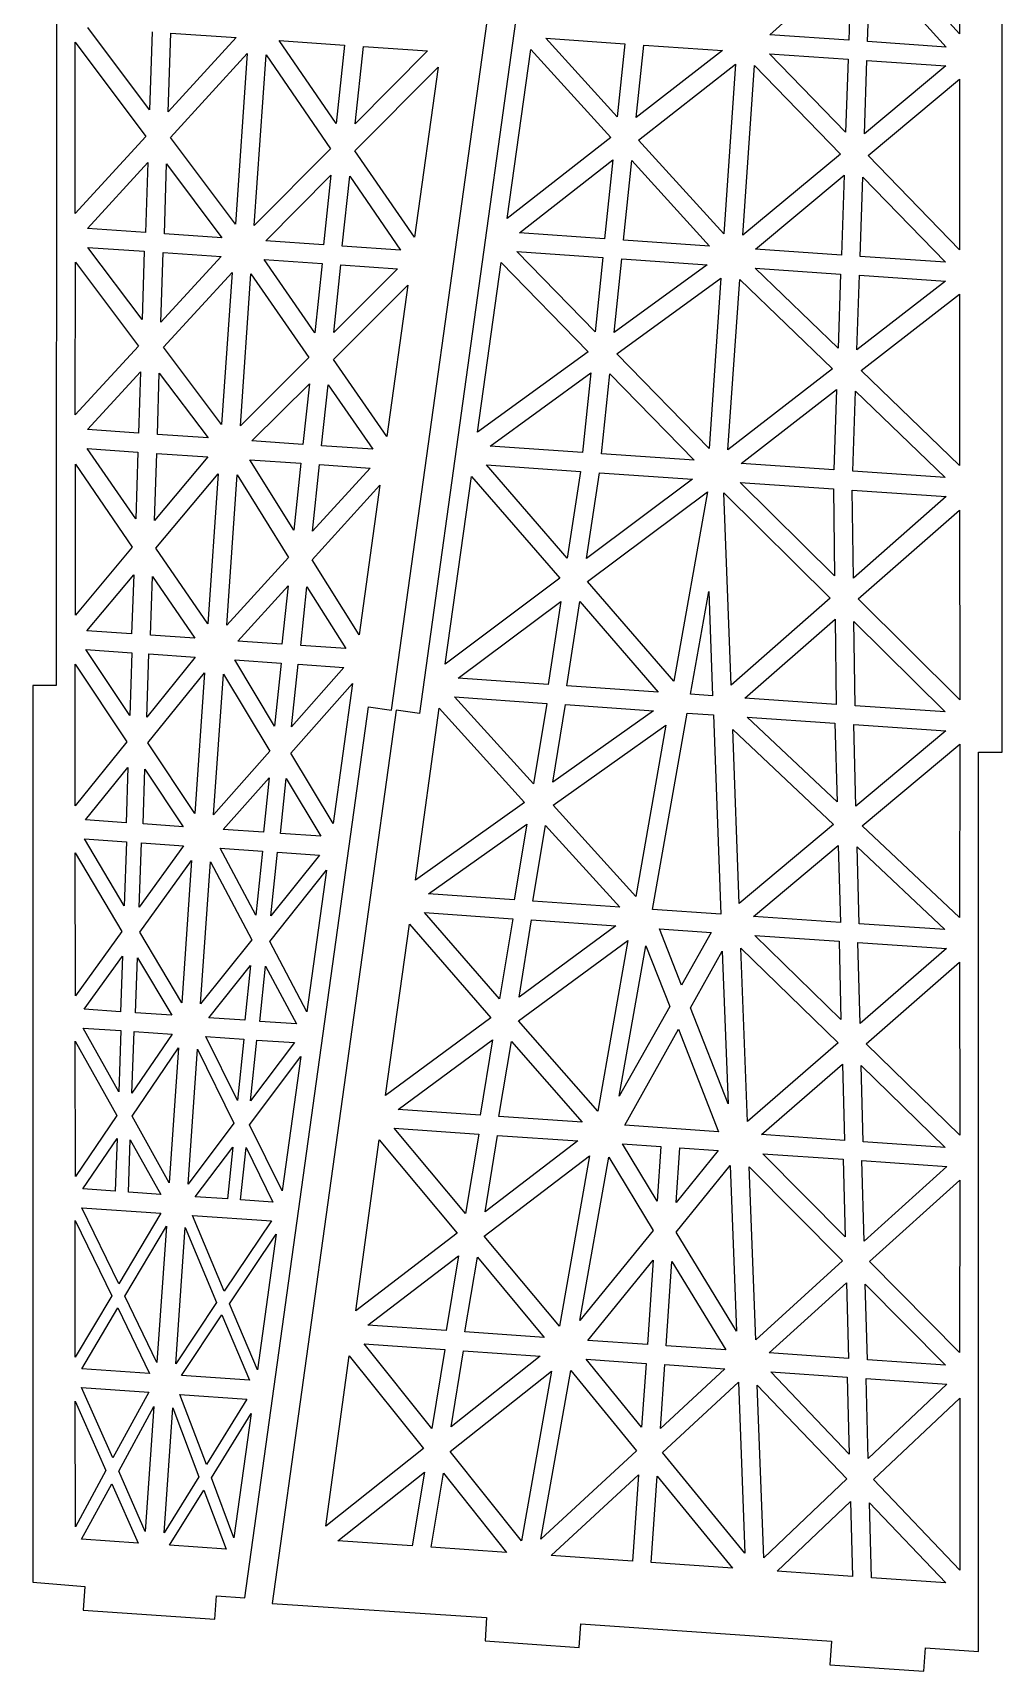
# Model space of a CAD drawing. Extents: x 0 to 589, y 0 to 788.
# Drawn here: x 383.6 to 589.1, y 0.3 to 347.3 of the extents above; entities that cross this region are included whole.
import ezdxf

# ---------------------------------------------------------------- set-up
doc = ezdxf.new("R2010")
doc.units = 0
doc.layers.get('0').update_dxf_attribs({"linetype": 'CONTINUOUS'})

msp = doc.modelspace()

# ---------------------------------------------------------------- linework, layer by layer
at = {"color": 0}
for p, q in [((388.616, 399.503), (388.599, 209.05)), ((459.645, 203.799), (485.849, 392.441)), ((491.755, 391.756), (465.55, 203.116)), ((589.068, 194.936), (589.082, 385.385)), ((580.058, 382.951), (580.034, 347.019)), ((580.034, 347.019), (562.106, 366.85)), ((539.824, 346.836), (557.138, 362.38)), ((557.138, 362.38), (556.532, 345.684)), ((560.525, 345.409), (561.118, 362.006)), ((561.118, 362.006), (577.183, 344.259)), ((408.344, 330.98), (395.263, 348.423)), ((408.88, 347.483), (408.344, 330.98)), ((412.32, 330.506), (412.87, 347.206)), ((412.87, 347.206), (426.738, 346.249)), ((392.589, 308.963), (392.592, 345.298)), ((392.592, 345.298), (407.603, 325.316)), ((426.738, 346.249), (412.32, 330.506)), ((447.933, 328.045), (435.815, 345.622)), ((435.815, 345.622), (449.686, 344.664)), ((449.686, 344.664), (447.933, 328.045)), ((451.94, 327.972), (453.672, 344.391)), ((453.672, 344.391), (467.289, 343.451)), ((484.163, 307.929), (489.141, 343.721)), ((489.141, 343.721), (506.095, 325.059)), ((492.361, 346.104), (509.122, 344.946)), ((507.499, 329.473), (492.361, 346.104)), ((509.122, 344.946), (507.499, 329.473)), ((511.496, 329.296), (513.112, 344.672)), ((513.112, 344.672), (529.773, 343.522)), ((556.532, 345.684), (539.824, 346.836)), ((577.183, 344.259), (560.525, 345.409)), ((412.796, 325.059), (429.059, 342.881)), ((429.059, 342.881), (426.565, 306.716)), ((430.555, 306.443), (433.052, 342.608)), ((433.052, 342.608), (446.712, 322.717)), ((467.289, 343.451), (451.94, 327.972)), ((529.773, 343.522), (511.496, 329.296)), ((511.972, 324.551), (532.578, 340.622)), ((532.578, 340.622), (530.094, 304.657)), ((534.088, 304.381), (536.568, 340.345)), ((536.568, 340.345), (554.771, 321.597)), ((555.893, 326.233), (539.75, 342.834)), ((539.75, 342.834), (556.408, 341.683)), ((556.408, 341.683), (555.893, 326.233)), ((559.876, 325.857), (560.402, 341.406)), ((577.159, 340.249), (559.876, 325.857)), ((560.402, 341.406), (577.159, 340.249)), ((451.894, 322.26), (469.508, 339.99)), ((469.508, 339.99), (464.517, 303.998)), ((560.666, 321.292), (580.023, 337.446)), ((580.023, 337.446), (580.034, 301.309)), ((407.603, 325.316), (392.589, 308.963)), ((426.565, 306.716), (412.796, 325.059)), ((506.095, 325.059), (484.163, 307.929)), ((530.094, 304.657), (511.972, 324.551)), ((395.178, 305.825), (407.973, 319.83)), ((407.973, 319.83), (407.497, 304.976)), ((411.491, 304.701), (411.963, 319.504)), ((411.963, 319.504), (423.711, 303.856)), ((446.712, 322.717), (430.555, 306.443)), ((464.517, 303.998), (451.894, 322.26)), ((486.759, 304.891), (506.571, 320.363)), ((506.571, 320.363), (504.814, 303.645)), ((508.808, 303.372), (510.568, 320.189)), ((510.568, 320.189), (527.015, 302.113)), ((554.771, 321.597), (534.088, 304.381)), ((580.034, 301.309), (560.666, 321.292)), ((432.989, 303.218), (446.779, 317.1)), ((446.779, 317.1), (445.209, 302.373)), ((449.199, 302.098), (450.772, 316.876)), ((450.772, 316.876), (461.522, 301.248)), ((536.79, 301.439), (555.561, 317.084)), ((555.561, 317.084), (554.997, 300.182)), ((558.987, 299.907), (559.548, 316.709)), ((559.548, 316.709), (577.046, 298.66)), ((407.497, 304.976), (395.178, 305.825)), ((423.711, 303.856), (411.491, 304.701)), ((445.209, 302.373), (432.989, 303.218)), ((461.522, 301.248), (449.199, 302.098)), ((504.814, 303.645), (486.759, 304.891)), ((527.015, 302.113), (508.808, 303.372)), ((392.603, 266.361), (392.628, 298.686)), ((392.628, 298.686), (406.037, 280.92)), ((406.781, 286.581), (395.252, 301.814)), ((395.252, 301.814), (407.225, 300.987)), ((407.225, 300.987), (406.781, 286.581)), ((410.75, 286.008), (411.215, 300.71)), ((423.534, 299.861), (410.75, 286.008)), ((411.215, 300.71), (423.534, 299.861)), ((443.371, 283.756), (432.615, 299.234)), ((432.615, 299.234), (444.934, 298.383)), ((477.88, 262.654), (482.872, 298.647)), ((482.872, 298.647), (501.311, 279.731)), ((486.184, 300.925), (504.44, 299.663)), ((502.804, 283.939), (486.184, 300.925)), ((504.44, 299.663), (502.804, 283.939)), ((506.801, 283.763), (508.43, 299.387)), ((508.43, 299.387), (526.538, 298.137)), ((554.997, 300.182), (536.79, 301.439)), ((577.046, 298.66), (558.987, 299.907)), ((411.282, 280.658), (425.859, 296.49)), ((425.859, 296.49), (423.637, 264.319)), ((427.627, 264.042), (429.849, 296.216)), ((429.849, 296.216), (442.112, 278.529)), ((444.934, 298.383), (443.371, 283.756)), ((447.386, 283.779), (448.924, 298.105)), ((460.897, 297.282), (447.386, 283.779)), ((448.924, 298.105), (460.897, 297.282)), ((526.538, 298.137), (506.801, 283.763)), ((507.393, 279.261), (529.452, 295.33)), ((529.452, 295.33), (526.958, 259.216)), ((530.948, 258.942), (533.442, 295.053)), ((533.442, 295.053), (553.085, 276.106)), ((536.713, 297.434), (554.821, 296.184)), ((554.288, 280.484), (536.713, 297.434)), ((554.821, 296.184), (554.288, 280.484)), ((558.271, 280.108), (558.814, 295.909)), ((558.814, 295.909), (577.07, 294.651)), ((447.34, 278.069), (463.063, 293.824)), ((463.063, 293.824), (458.646, 261.802)), ((577.07, 294.651), (558.271, 280.108)), ((559.174, 275.737), (580.037, 291.937)), ((580.037, 291.937), (580.037, 255.603)), ((406.037, 280.92), (392.603, 266.361)), ((423.637, 264.319), (411.282, 280.658)), ((442.112, 278.529), (427.627, 264.042)), ((458.646, 261.802), (447.34, 278.069)), ((501.311, 279.731), (477.88, 262.654)), ((526.958, 259.216), (507.393, 279.261)), ((395.192, 263.223), (406.414, 275.431)), ((406.414, 275.431), (406.019, 262.478)), ((410.009, 262.202), (410.404, 275.154)), ((410.404, 275.154), (420.783, 261.458)), ((480.582, 259.712), (501.904, 275.232)), ((501.904, 275.232), (500.137, 258.361)), ((504.127, 258.086), (505.897, 275.055)), ((505.897, 275.055), (523.78, 256.73)), ((553.085, 276.106), (530.948, 258.942)), ((580.037, 255.603), (559.174, 275.737)), ((430.061, 260.817), (442.228, 272.958)), ((442.228, 272.958), (440.835, 260.073)), ((444.828, 259.798), (446.218, 272.683)), ((446.218, 272.683), (455.651, 259.052)), ((533.756, 256.041), (553.985, 271.734)), ((553.985, 271.734), (553.41, 254.684)), ((557.399, 254.408), (557.967, 271.361)), ((557.967, 271.361), (576.954, 253.057)), ((406.019, 262.478), (395.192, 263.223)), ((420.783, 261.458), (410.009, 262.202)), ((440.835, 260.073), (430.061, 260.817)), ((405.416, 244.325), (395.168, 259.216)), ((395.168, 259.216), (405.892, 258.476)), ((405.892, 258.476), (405.416, 244.325)), ((409.399, 243.951), (409.882, 258.202)), ((420.709, 257.453), (409.399, 243.951)), ((409.882, 258.202), (420.709, 257.453)), ((429.588, 256.842), (440.411, 256.093)), ((438.93, 241.912), (429.588, 256.842)), ((455.651, 259.052), (444.828, 259.798)), ((500.137, 258.361), (480.582, 259.712)), ((523.78, 256.73), (504.127, 258.086)), ((392.631, 223.909), (392.635, 255.884)), ((392.635, 255.884), (404.7, 238.311)), ((409.702, 238.117), (422.917, 253.892)), ((422.917, 253.892), (420.719, 222.068)), ((424.709, 221.794), (426.907, 253.617)), ((426.907, 253.617), (437.832, 236.174)), ((440.411, 256.093), (438.93, 241.912)), ((442.927, 241.735), (444.398, 255.816)), ((455.126, 255.076), (442.927, 241.735)), ((444.398, 255.816), (455.126, 255.076)), ((471.029, 213.559), (476.582, 253.321)), ((476.582, 253.321), (495.293, 231.732)), ((496.888, 235.981), (479.76, 255.758)), ((479.76, 255.758), (499.71, 254.382)), ((499.71, 254.382), (496.888, 235.981)), ((500.941, 235.902), (503.703, 254.105)), ((503.703, 254.105), (523.455, 252.742)), ((553.41, 254.684), (533.756, 256.041)), ((576.954, 253.057), (557.399, 254.408)), ((442.81, 235.68), (457.179, 251.429)), ((457.179, 251.429), (452.787, 219.754)), ((523.455, 252.742), (500.941, 235.902)), ((501.16, 231.075), (526.577, 250.07)), ((526.577, 250.07), (519.448, 209.966)), ((553.515, 232.274), (533.531, 252.046)), ((533.531, 252.046), (553.283, 250.685)), ((553.283, 250.685), (553.515, 232.274)), ((557.541, 231.796), (557.272, 250.407)), ((557.272, 250.407), (577.226, 249.029)), ((531.618, 209.127), (530.07, 249.83)), ((530.07, 249.83), (552.633, 227.524)), ((577.226, 249.029), (557.541, 231.796)), ((558.542, 227.365), (580.037, 246.18)), ((580.037, 246.18), (580.073, 206.032)), ((404.7, 238.311), (392.631, 223.909)), ((420.719, 222.068), (409.702, 238.117)), ((437.832, 236.174), (424.709, 221.794)), ((452.787, 219.754), (442.81, 235.68)), ((395.062, 220.634), (404.999, 232.476)), ((404.999, 232.476), (404.541, 219.979)), ((408.58, 219.7), (408.982, 232.1)), ((408.982, 232.1), (417.953, 219.05)), ((427.034, 218.423), (437.716, 230.119)), ((437.716, 230.119), (436.411, 217.777)), ((440.454, 217.498), (441.713, 229.942)), ((441.713, 229.942), (449.929, 216.844)), ((495.293, 231.732), (471.029, 213.559)), ((519.448, 209.966), (501.16, 231.075)), ((473.731, 210.566), (495.505, 226.856)), ((495.505, 226.856), (492.838, 209.248)), ((496.828, 208.971), (499.565, 226.827)), ((499.565, 226.827), (516.181, 207.636)), ((523.014, 207.165), (526.874, 228.95)), ((526.874, 228.95), (527.703, 206.841)), ((552.633, 227.524), (531.618, 209.127)), ((580.073, 206.032), (558.542, 227.365)), ((534.536, 206.369), (553.635, 223.095)), ((553.635, 223.095), (553.889, 205.031)), ((557.657, 222.566), (576.986, 203.437)), ((557.879, 204.757), (557.657, 222.566)), ((404.541, 219.979), (395.062, 220.634)), ((417.953, 219.05), (408.58, 219.7)), ((404.146, 202.664), (394.885, 216.636)), ((394.885, 216.636), (404.611, 215.965)), ((404.611, 215.965), (404.146, 202.664)), ((407.779, 202.312), (408.203, 215.715)), ((408.203, 215.715), (418.031, 215.039)), ((436.411, 217.777), (427.034, 218.423)), ((449.929, 216.844), (440.454, 217.498)), ((392.603, 183.563), (392.613, 213.534)), ((392.613, 213.534), (403.56, 197.091)), ((418.031, 215.039), (407.779, 202.312)), ((408.005, 196.885), (420.007, 211.743)), ((420.007, 211.743), (417.946, 181.913)), ((434.813, 200.445), (426.41, 214.459)), ((426.41, 214.459), (436.238, 213.779)), ((436.238, 213.779), (434.813, 200.445)), ((438.464, 200.294), (439.826, 213.533)), ((449.555, 212.862), (438.464, 200.294)), ((439.826, 213.533), (449.555, 212.862)), ((388.599, 209.05), (383.6, 209.046)), ((383.6, 209.046), (383.618, 19.1451)), ((421.936, 181.639), (424, 211.468)), ((424, 211.468), (433.843, 195.1)), ((438.277, 194.693), (451.376, 209.478)), ((451.376, 209.478), (447.273, 179.79)), ((492.838, 209.248), (473.731, 210.566)), ((516.181, 207.636), (496.828, 208.971)), ((473.004, 206.608), (492.559, 205.257)), ((489.73, 188.213), (473.004, 206.608)), ((492.559, 205.257), (489.73, 188.213)), ((493.811, 188.531), (496.549, 204.982)), ((496.549, 204.982), (515.158, 203.697)), ((527.703, 206.841), (523.014, 207.165)), ((553.889, 205.031), (534.536, 206.369)), ((576.986, 203.437), (557.879, 204.757)), ((428.533, 15.8392), (454.741, 204.483)), ((460.647, 203.799), (434.351, 14.6113)), ((454.741, 204.483), (459.645, 203.799)), ((465.55, 203.116), (460.647, 203.799)), ((464.718, 167.835), (469.738, 204.228)), ((469.738, 204.228), (487.853, 184.281)), ((515.158, 203.697), (493.811, 188.531)), ((514.96, 161.609), (522.288, 203.204)), ((522.288, 203.204), (527.875, 202.82)), ((527.875, 202.82), (529.421, 160.613)), ((535.009, 202.328), (553.614, 201.042)), ((554.069, 184.372), (535.009, 202.328)), ((493.875, 183.666), (517.804, 200.658)), ((517.804, 200.658), (511.39, 164.364)), ((533.336, 162.848), (531.971, 199.68)), ((531.971, 199.68), (553.335, 179.561)), ((553.614, 201.042), (554.069, 184.372)), ((558.066, 183.493), (557.608, 200.768)), ((557.608, 200.768), (577.159, 199.417)), ((577.159, 199.417), (558.066, 183.493)), ((403.56, 197.091), (392.603, 183.563)), ((417.946, 181.913), (408.005, 196.885)), ((433.843, 195.1), (421.936, 181.639)), ((447.273, 179.79), (438.277, 194.693)), ((559.386, 179.345), (580.073, 196.61)), ((580.073, 196.61), (580.041, 159.875)), ((584.048, 4.48), (584.066, 194.933)), ((584.066, 194.933), (589.068, 194.936)), ((394.797, 180.555), (403.786, 191.662)), ((403.786, 191.662), (403.38, 179.962)), ((406.968, 179.716), (407.37, 191.313)), ((407.37, 191.313), (415.502, 179.126)), ((423.982, 178.54), (433.709, 189.497)), ((433.709, 189.497), (432.509, 177.95)), ((436.1, 177.705), (437.307, 189.348)), ((437.307, 189.348), (444.683, 177.112)), ((487.853, 184.281), (464.718, 167.835)), ((403.38, 179.962), (394.797, 180.555)), ((511.39, 164.364), (493.875, 183.666)), ((415.502, 179.126), (406.968, 179.716)), ((432.509, 177.95), (423.982, 178.54)), ((444.683, 177.112), (436.1, 177.705)), ((467.469, 164.89), (488.29, 179.692)), ((488.29, 179.692), (485.627, 163.637)), ((489.617, 163.359), (492.28, 179.415)), ((492.28, 179.415), (508.025, 162.089)), ((553.335, 179.561), (533.336, 162.848)), ((580.041, 159.875), (559.386, 179.345)), ((392.628, 143.315), (392.613, 173.587)), ((392.613, 173.587), (402.491, 156.968)), ((394.575, 176.561), (403.451, 175.947)), ((402.967, 162.399), (394.575, 176.561)), ((403.451, 175.947), (402.967, 162.399)), ((406.153, 162.08), (406.647, 175.727)), ((415.572, 175.11), (406.153, 162.08)), ((406.647, 175.727), (415.572, 175.11)), ((430.893, 160.371), (423.358, 174.574)), ((423.358, 174.574), (432.287, 173.958)), ((432.287, 173.958), (430.893, 160.371)), ((434.093, 160.249), (435.476, 173.737)), ((435.476, 173.737), (444.355, 173.123)), ((536.356, 160.134), (554.33, 175.132)), ((554.33, 175.132), (554.764, 158.863)), ((558.754, 158.589), (558.32, 174.855)), ((558.32, 174.855), (576.912, 157.335)), ((406.294, 156.807), (417.259, 171.936)), ((417.259, 171.936), (415.184, 141.857)), ((419.174, 141.584), (421.248, 171.661)), ((421.248, 171.661), (430.033, 155.169)), ((444.355, 173.123), (434.093, 160.249)), ((433.818, 154.806), (445.886, 169.909)), ((445.886, 169.909), (441.713, 139.926)), ((485.627, 163.637), (467.469, 164.89)), ((508.025, 162.089), (489.617, 163.359)), ((466.598, 160.94), (485.352, 159.646)), ((482.529, 142.699), (466.598, 160.94)), ((485.352, 159.646), (482.529, 142.699)), ((529.421, 160.613), (514.96, 161.609)), ((554.764, 158.863), (536.356, 160.134)), ((402.491, 156.968), (392.628, 143.315)), ((415.184, 141.857), (406.294, 156.807)), ((458.361, 122.216), (463.423, 158.505)), ((463.423, 158.505), (480.699, 138.666)), ((486.66, 143.015), (489.342, 159.37)), ((507.15, 158.141), (486.66, 143.015)), ((489.342, 159.37), (507.15, 158.141)), ((516.428, 157.502), (527.403, 156.744)), ((521.116, 145.548), (516.428, 157.502)), ((527.403, 156.744), (521.116, 145.548)), ((576.912, 157.335), (558.754, 158.589)), ((430.033, 155.169), (419.174, 141.584)), ((441.713, 139.926), (433.818, 154.806)), ((486.565, 138.009), (509.746, 155.055)), ((509.746, 155.055), (503.336, 118.86)), ((507.915, 122.052), (513.574, 153.888)), ((513.574, 153.888), (518.601, 141.06)), ((522.99, 140.757), (529.735, 152.774)), ((529.735, 152.774), (530.962, 120.461)), ((535.062, 116.67), (533.686, 153.402)), ((533.686, 153.402), (554.302, 133.335)), ((536.677, 156.101), (554.486, 154.872)), ((554.895, 138.305), (536.677, 156.101)), ((554.486, 154.872), (554.895, 138.305)), ((558.479, 154.595), (577.233, 153.303)), ((558.945, 137.424), (558.479, 154.595)), ((577.233, 153.303), (558.945, 137.424)), ((394.49, 140.481), (402.629, 151.696)), ((402.629, 151.696), (402.22, 139.945)), ((405.412, 139.726), (405.818, 151.376)), ((405.818, 151.376), (413.046, 139.2)), ((420.927, 138.654), (429.757, 149.722)), ((429.757, 149.722), (428.558, 138.129)), ((431.751, 137.907), (432.961, 149.602)), ((432.961, 149.602), (439.484, 137.374)), ((560.204, 133.178), (580.044, 150.453)), ((580.044, 150.453), (580.073, 113.812)), ((402.22, 139.945), (394.49, 140.481)), ((413.046, 139.2), (405.412, 139.726)), ((518.601, 141.06), (507.915, 122.052)), ((530.962, 120.461), (522.99, 140.757)), ((401.853, 122.983), (394.314, 136.484)), ((394.314, 136.484), (402.294, 135.934)), ((402.294, 135.934), (401.853, 122.983)), ((404.636, 122.691), (405.088, 135.738)), ((405.088, 135.738), (413.12, 135.186)), ((428.558, 138.129), (420.927, 138.654)), ((439.484, 137.374), (431.751, 137.907)), ((480.699, 138.666), (458.361, 122.216)), ((503.336, 118.86), (486.565, 138.009)), ((509.097, 115.907), (520.471, 136.219)), ((520.471, 136.219), (528.948, 114.534)), ((392.642, 105.022), (392.62, 133.743)), ((392.62, 133.743), (401.405, 117.951)), ((413.12, 135.186), (404.636, 122.691)), ((404.703, 117.822), (414.521, 132.282)), ((414.521, 132.282), (412.549, 103.7)), ((416.539, 103.423), (418.511, 132.005)), ((418.511, 132.005), (426.251, 116.334)), ((426.985, 121.147), (420.303, 134.689)), ((420.303, 134.689), (428.332, 134.134)), ((428.332, 134.134), (426.985, 121.147)), ((429.786, 121.053), (431.126, 133.941)), ((439.106, 133.391), (429.786, 121.053)), ((431.126, 133.941), (439.106, 133.391)), ((461.063, 119.222), (481.072, 133.98)), ((481.072, 133.98), (478.42, 118.025)), ((482.409, 117.749), (485.062, 133.653)), ((485.062, 133.653), (500.02, 116.534)), ((554.302, 133.335), (535.062, 116.67)), ((580.073, 113.812), (560.204, 133.178)), ((429.535, 116.007), (440.404, 130.445)), ((440.404, 130.445), (436.439, 102.001)), ((538.025, 113.907), (555.195, 128.814)), ((555.195, 128.814), (555.636, 112.693)), ((559.625, 112.416), (559.188, 128.586)), ((559.188, 128.586), (576.982, 111.22)), ((478.42, 118.025), (461.063, 119.222)), ((401.405, 117.951), (392.642, 105.022)), ((412.549, 103.7), (404.703, 117.822)), ((426.251, 116.334), (416.539, 103.423)), ((436.439, 102.001), (429.535, 116.007)), ((475.326, 97.1875), (460.188, 115.274)), ((460.188, 115.274), (478.144, 114.033)), ((500.02, 116.534), (482.409, 117.749)), ((528.948, 114.534), (509.097, 115.907)), ((394.215, 102.409), (401.468, 113.085)), ((401.468, 113.085), (401.101, 101.935)), ((403.892, 101.739), (404.252, 112.793)), ((404.252, 112.793), (410.725, 101.268)), ((418.01, 100.768), (426.004, 111.292)), ((426.004, 111.292), (424.843, 100.294)), ((427.637, 100.101), (428.801, 111.197)), ((428.801, 111.197), (434.52, 99.6266)), ((452.053, 76.5912), (457.055, 112.784)), ((457.055, 112.784), (473.587, 93.048)), ((478.144, 114.033), (475.326, 97.1875)), ((479.46, 97.554), (482.134, 113.758)), ((499.145, 112.583), (479.46, 97.554)), ((482.134, 113.758), (499.145, 112.583)), ((515.955, 99.8456), (508.621, 111.93)), ((508.621, 111.93), (516.749, 111.369)), ((516.749, 111.369), (515.955, 99.8456)), ((519.945, 99.5687), (520.742, 111.092)), ((520.742, 111.092), (528.87, 110.532)), ((555.636, 112.693), (538.025, 113.907)), ((576.982, 111.22), (559.625, 112.416)), ((479.309, 92.4017), (501.636, 109.456)), ((501.636, 109.456), (495.229, 73.3598)), ((499.526, 74.567), (505.668, 109.127)), ((505.668, 109.127), (515.073, 93.5923)), ((528.87, 110.532), (519.945, 99.5687)), ((555.78, 92.286), (538.349, 109.878)), ((538.349, 109.878), (555.36, 108.702)), ((555.36, 108.702), (555.78, 92.286)), ((559.35, 108.427), (577.307, 107.188)), ((559.827, 91.3543), (559.35, 108.427)), ((519.963, 93.2547), (531.41, 107.349)), ((531.41, 107.349), (532.747, 72.2725)), ((535.453, 107.12), (555.223, 87.1608)), ((536.833, 70.4868), (535.453, 107.12)), ((577.307, 107.188), (559.827, 91.3543)), ((560.98, 87.0133), (580.065, 104.29)), ((580.065, 104.29), (580.048, 67.7556)), ((401.101, 101.935), (394.215, 102.409)), ((410.725, 101.268), (403.892, 101.739)), ((424.843, 100.294), (418.01, 100.768)), ((393.989, 98.4155), (410.75, 97.2577)), ((401.849, 82.2854), (393.989, 98.4155)), ((410.75, 97.2577), (401.849, 82.2854)), ((434.52, 99.6266), (427.637, 100.101)), ((392.61, 66.7854), (392.603, 95.7545)), ((392.603, 95.7545), (400.371, 79.7814)), ((403.123, 79.6918), (411.914, 94.5226)), ((411.914, 94.5226), (409.921, 65.6399)), ((413.911, 65.363), (415.904, 94.2453)), ((415.904, 94.2453), (422.578, 78.3484)), ((424.194, 80.7434), (417.435, 96.7962)), ((417.435, 96.7962), (434.195, 95.6388)), ((434.195, 95.6388), (424.194, 80.7434)), ((425.312, 78.0591), (435.201, 92.8123)), ((435.201, 92.8123), (431.218, 64.1188)), ((473.587, 93.048), (452.053, 76.5912)), ((495.229, 73.3598), (479.309, 92.4017)), ((515.073, 93.5923), (499.526, 74.567)), ((532.747, 72.2725), (519.963, 93.2547)), ((454.649, 73.557), (473.855, 88.2191)), ((473.855, 88.2191), (471.209, 72.4119)), ((475.199, 72.1374), (477.845, 87.9422)), ((477.845, 87.9422), (492.012, 70.9771)), ((501.241, 70.3407), (515.091, 87.3248)), ((515.091, 87.3248), (513.86, 69.4697)), ((517.85, 69.1928), (519.081, 87.0507)), ((519.081, 87.0507), (530.468, 68.3218)), ((555.223, 87.1608), (536.833, 70.4868)), ((580.048, 67.7556), (560.98, 87.0133)), ((539.697, 67.6836), (556.059, 82.5419)), ((556.059, 82.5419), (556.507, 66.5247)), ((560.497, 66.2478), (560.049, 82.2674)), ((560.049, 82.2674), (577.06, 65.1055)), ((400.371, 79.7814), (392.61, 66.7854)), ((393.993, 64.3336), (401.652, 77.2375)), ((401.652, 77.2375), (408.358, 63.3416)), ((409.921, 65.6399), (403.123, 79.6918)), ((422.578, 78.3484), (413.911, 65.363)), ((431.218, 64.1188), (425.312, 78.0591)), ((415.142, 62.8745), (423.697, 75.7149)), ((423.697, 75.7149), (429.507, 61.8822)), ((471.209, 72.4119), (454.649, 73.557)), ((468.175, 51.671), (453.824, 69.6034)), ((453.824, 69.6034), (470.934, 68.4209)), ((492.012, 70.9771), (475.199, 72.1374)), ((513.86, 69.4697), (501.241, 70.3407)), ((445.692, 30.9714), (450.691, 67.0638)), ((450.691, 67.0638), (466.429, 47.432)), ((470.934, 68.4209), (468.175, 51.671)), ((472.26, 52.0418), (474.927, 68.1468)), ((491.137, 67.0264), (472.26, 52.0418)), ((474.927, 68.1468), (491.137, 67.0264)), ((512.65, 51.9603), (500.863, 66.3554)), ((500.863, 66.3554), (513.584, 65.4763)), ((530.468, 68.3218), (517.85, 69.1928)), ((556.507, 66.5247), (539.697, 67.6836)), ((577.06, 65.1055), (560.497, 66.2478)), ((408.358, 63.3416), (393.993, 64.3336)), ((429.507, 61.8822), (415.142, 62.8745)), ((472.048, 46.7942), (493.571, 63.8514)), ((493.571, 63.8514), (487.179, 27.8584)), ((491.314, 28.2208), (497.642, 63.9727)), ((497.642, 63.9727), (511.556, 46.9745)), ((513.584, 65.4763), (512.65, 51.9603)), ((516.64, 51.6834), (517.574, 65.2018)), ((530.296, 64.3227), (516.64, 51.6834)), ((517.574, 65.2018), (530.296, 64.3227)), ((556.659, 46.2139), (540.022, 63.6517)), ((540.022, 63.6517), (556.232, 62.5341)), ((556.232, 62.5341), (556.659, 46.2139)), ((400.558, 45.4367), (393.968, 60.3264)), ((393.968, 60.3264), (408.182, 59.3439)), ((408.182, 59.3439), (400.558, 45.4367)), ((517.042, 46.5942), (533.157, 61.5213)), ((533.157, 61.5213), (534.511, 25.2402)), ((538.558, 24.31), (537.171, 60.8418)), ((537.171, 60.8418), (556.147, 40.9885)), ((560.222, 62.2572), (577.331, 61.0775)), ((560.652, 45.2878), (560.222, 62.2572)), ((577.331, 61.0775), (560.652, 45.2878)), ((392.635, 30.8474), (392.617, 57.4629)), ((392.617, 57.4629), (399.119, 42.7814)), ((401.817, 42.6434), (409.282, 56.3619)), ((409.282, 56.3619), (407.451, 29.8759)), ((411.441, 29.5989), (413.272, 56.086)), ((413.272, 56.086), (418.775, 41.4736)), ((420.409, 44.0669), (414.764, 58.8892)), ((414.764, 58.8892), (428.985, 57.9092)), ((428.985, 57.9092), (420.409, 44.0669)), ((561.799, 40.8492), (580.087, 58.1297)), ((580.087, 58.1297), (580.076, 21.6945)), ((421.467, 41.238), (429.927, 54.8859)), ((429.927, 54.8859), (426.254, 28.5268)), ((466.429, 47.432), (445.692, 30.9714)), ((487.179, 27.8584), (472.048, 46.7942)), ((511.556, 46.9745), (491.314, 28.2208)), ((534.511, 25.2402), (517.042, 46.5942)), ((399.119, 42.7814), (392.635, 30.8474)), ((407.451, 29.8759), (401.817, 42.6434)), ((448.239, 27.8887), (466.637, 42.4575)), ((466.637, 42.4575), (464.002, 26.8001)), ((468.041, 26.5204), (470.627, 42.1802)), ((470.627, 42.1802), (484.004, 25.4193)), ((493.483, 24.7661), (511.955, 41.8842)), ((511.955, 41.8842), (510.692, 23.5755)), ((393.958, 28.2512), (400.329, 39.9891)), ((400.329, 39.9891), (405.927, 27.4243)), ((418.775, 41.4736), (411.441, 29.5989)), ((412.612, 26.9627), (419.883, 38.6387)), ((419.883, 38.6387), (424.586, 26.1359)), ((426.254, 28.5268), (421.467, 41.238)), ((514.682, 23.3026), (515.945, 41.6084)), ((515.945, 41.6084), (531.89, 22.112)), ((556.147, 40.9885), (538.558, 24.31)), ((580.076, 21.6945), (561.799, 40.8492)), ((541.369, 21.4588), (556.923, 36.2232)), ((556.923, 36.2232), (557.329, 20.3577)), ((561.368, 20.078), (560.913, 35.9474)), ((560.913, 35.9474), (577.13, 18.9894)), ((405.927, 27.4243), (393.958, 28.2512)), ((464.002, 26.8001), (448.239, 27.8887)), ((424.586, 26.1359), (412.612, 26.9627)), ((484.004, 25.4193), (468.041, 26.5204)), ((510.692, 23.5755), (493.483, 24.7661)), ((531.89, 22.112), (514.682, 23.3026)), ((557.329, 20.3577), (541.369, 21.4588)), ((383.618, 19.1451), (394.614, 18.1818)), ((394.614, 18.1818), (394.275, 13.1947)), ((577.13, 18.9894), (561.368, 20.078)), ((422.208, 11.2641), (422.55, 16.254)), ((422.55, 16.254), (428.533, 15.8392)), ((434.351, 14.6113), (479.795, 11.6789)), ((394.275, 13.1947), (422.208, 11.2641)), ((479.795, 11.6789), (479.457, 6.6904)), ((499.413, 5.3123), (499.749, 10.3008)), ((499.749, 10.3008), (552.873, 6.6325)), ((479.457, 6.6904), (499.413, 5.3123)), ((552.873, 6.6325), (552.535, 1.644)), ((572.488, 0.2673), (572.826, 5.2558)), ((572.826, 5.2558), (584.048, 4.48)), ((552.535, 1.644), (572.488, 0.2673))]:
    msp.add_line(p, q, dxfattribs=at)

doc.saveas('drawing.dxf')
